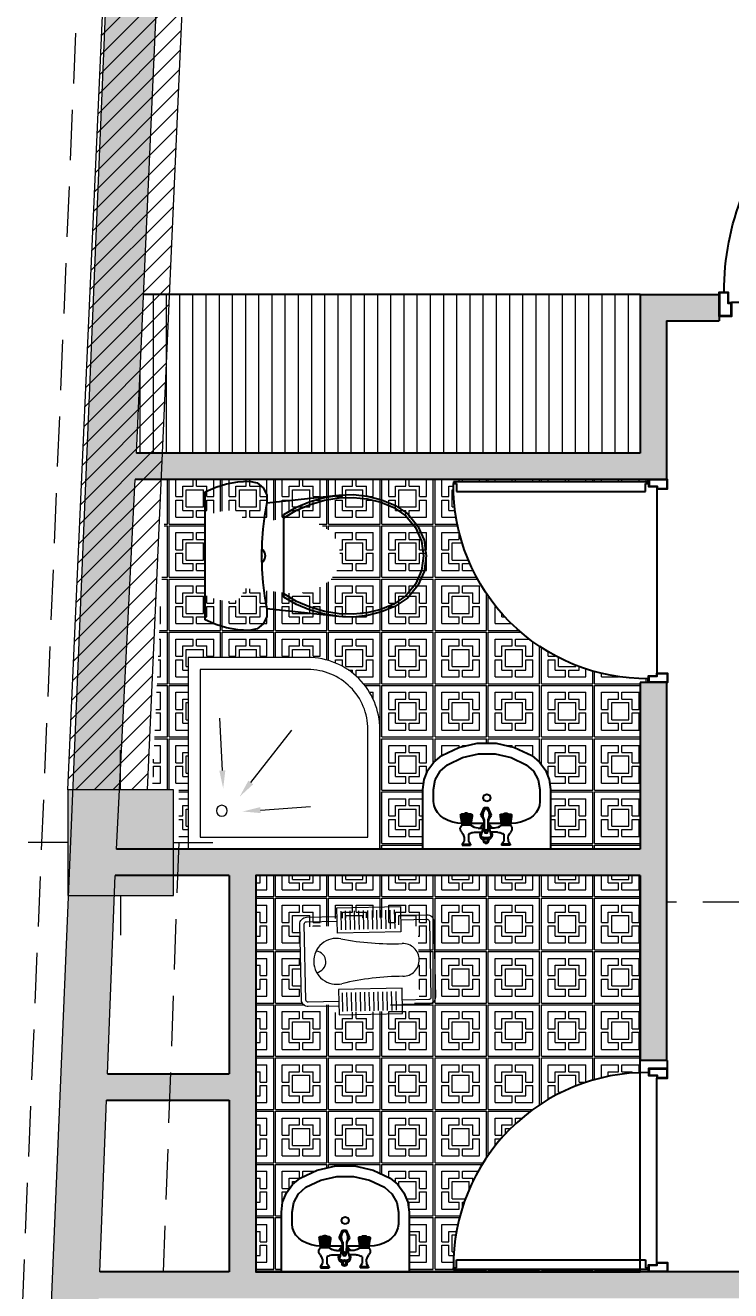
# Model space of a CAD drawing. Header units: inches. Extents: x 70 to 1974, y -315 to 363.
# Drawn here: x 1115.025 to 1117.698, y 239.477 to 244.268 of the extents above; entities that cross this region are included whole.
import ezdxf

# ---------------------------------------------------------------- set-up
doc = ezdxf.new("R2010")
doc.units = ezdxf.units.IN
doc.header["$MEASUREMENT"] = 0
doc.linetypes.add('DASHDOT', pattern=[1, 0.5, -0.25, 0, -0.25])
doc.linetypes.add('DASHED2', pattern=[9.525, 6.35, -3.175])
for name, color, linetype, lineweight in [('1', 19, 'Continuous', 5), ('Furniture Movable', 8, 'Continuous', 9), ('hidden line', 252, 'Continuous', 5), ('LAYER1', 8, 'Continuous', 9)]:
    doc.layers.add(name, color=color, linetype=linetype, lineweight=lineweight)
doc.layers.add('AX', color=7, linetype='Continuous', lineweight=18, true_color=0xb7ad8f)
doc.layers.add('elev', color=8, linetype='Continuous')
doc.layers.add('fer', color=8, linetype='Continuous')
doc.styles.add('STYLE3', font='italict.shx')
doc.dimstyles.new('mo', dxfattribs={"dimscale": 0.08, "dimtxt": 1.5, "dimasz": 0.6, "dimexe": 1, "dimexo": 1, "dimgap": 1, "dimtad": 0, "dimzin": 1, "dimdsep": 46, "dimtxsty": 'STYLE3', "dimcen": 2.5, "dimse1": 1, "dimse2": 1, "dimclrd": 1, "dimclre": 2, "dimclrt": 1, "dimadec": 0, "dimazin": 0, "dimtm": 1e-09, "dimtfac": 1, "dimtix": 1, "dimtmove": 0, "dimatfit": 1, "dimfxl": 0, "dimtolj": 1, "dimtzin": 0, "dimarcsym": 0})
pattern_1 = [(0, (818.35737, 174.6751), (2e-16, 0.2015), [0.195, -0.0065]), (90, (818.35737, 174.6751), (-0.2015, 2e-16), [0.195, -0.0065]), (0, (818.35737, 174.8701), (2e-16, 0.2015), [0.195, -0.0065]), (90, (818.55237, 174.6751), (-0.2015, 2e-16), [0.195, -0.0065]), (0, (818.38337, 174.7011), (2e-16, 0.2015), [0.065, -0.013, 0.065, -0.0585]), (90, (818.38337, 174.7011), (-0.2015, 2e-16), [0.065, -0.013, 0.065, -0.0585]), (0, (818.38337, 174.8441), (2e-16, 0.2015), [0.065, -0.013, 0.065, -0.0585]), (90, (818.52637, 174.7011), (-0.2015, 2e-16), [0.065, -0.013, 0.065, -0.0585]), (0, (818.42237, 174.7401), (2e-16, 0.2015), [0.065, -0.1365]), (90, (818.42237, 174.7401), (-0.2015, 2e-16), [0.065, -0.1365]), (0, (818.42237, 174.8051), (2e-16, 0.2015), [0.065, -0.1365]), (90, (818.48737, 174.7401), (-0.2015, 2e-16), [0.065, -0.1365]), (90, (818.44837, 174.7011), (-0.2015, 2e-16), [0.026, -0.091, 0.026, -0.0585]), (90, (818.46137, 174.7011), (-0.2015, 2e-16), [0.026, -0.091, 0.026, -0.0585]), (0, (818.38337, 174.7661), (2e-16, 0.2015), [0.026, -0.091, 0.026, -0.0585]), (0, (818.38337, 174.7791), (2e-16, 0.2015), [0.026, -0.091, 0.026, -0.0585]), (0, (818.40937, 174.7271), (2e-16, 0.2015), [0.039, -0.013, 0.039, -0.1105]), (0, (818.40937, 174.8181), (2e-16, 0.2015), [0.039, -0.013, 0.039, -0.1105]), (90, (818.40937, 174.7271), (-0.2015, 2e-16), [0.039, -0.013, 0.039, -0.1105]), (90, (818.50037, 174.7271), (-0.2015, 2e-16), [0.039, -0.013, 0.039, -0.1105])]

# ---------------------------------------------------------------- blocks, each defined once
blk = doc.blocks.new('k1')
at = {"true_color": 0x636466}
h = blk.add_hatch(color=251, dxfattribs=at)
h.dxf.hatch_style = 1
h.paths.add_polyline_path([(-454.8273, -165.5709), (-455.4496, -165.5709), (-455.4496, -165.7093), (-454.827, -165.7093)])
h.paths.add_polyline_path([(-454.6889, -165.5709), (-454.8273, -165.5709), (-454.827, -165.7093), (-454.6886, -165.7093)])
h.paths.add_polyline_path([(-454.066, -165.5709), (-454.6889, -165.5709), (-454.6886, -165.7093), (-454.2044, -165.7093), (-454.2044, -166.9545), (-454.827, -166.9545), (-454.827, -167.6464), (-454.6886, -167.6464), (-454.6886, -167.0929), (-454.066, -167.0929)])
h.paths.add_polyline_path([(-454.6886, -165.7093), (-454.827, -165.7093), (-454.827, -166.2627), (-455.4496, -166.2627), (-455.4496, -167.7847), (-454.2044, -167.7847), (-454.2044, -169.03), (-454.827, -169.03), (-454.827, -169.7218), (-454.6886, -169.7218), (-454.6886, -169.1683), (-454.066, -169.1683), (-454.066, -167.6464), (-455.3113, -167.6464), (-455.3113, -166.4011), (-454.6886, -166.4011)])
h.paths.add_polyline_path([(-454.6886, -167.7847), (-454.827, -167.7847), (-454.827, -168.3382), (-455.4496, -168.3382), (-455.4496, -169.7218), (-455.3113, -169.7218), (-455.3113, -168.4765), (-454.6886, -168.4765)], flags=17)
h.paths.add_polyline_path([(-454.066, -169.7218), (-455.4496, -169.7218), (-455.4496, -169.8602), (-454.2044, -169.8602), (-454.2044, -171.1054), (-454.827, -171.1054), (-454.827, -171.7972), (-454.6886, -171.7972), (-454.6886, -171.2438), (-454.066, -171.2438)])
h.paths.add_polyline_path([(-458.6892, -165.0145), (-454.9148, -165.0145), (-454.9148, -164.5635), (-458.6892, -164.5635)], flags=9)
h.paths.add_polyline_path([(-467.6094, -178.781), (-470.9072, -178.781), (-470.9072, -178.172), (-467.6094, -178.172)], flags=9)
h.paths.add_polyline_path([(-466.9314, -177.1188), (-469.4875, -177.1188), (-469.4875, -176.3458), (-466.9314, -176.3458)], flags=9)
h.paths.add_polyline_path([(-467.782, -172.2588), (-469.571, -172.2588), (-469.571, -171.5854), (-467.782, -171.5854)], flags=9)
h.paths.add_polyline_path([(-468.5506, -174.7927), (-470.3011, -174.7927), (-470.3011, -174.3652), (-468.5506, -174.3652)], flags=9)
h.paths.add_polyline_path([(-467.724, -173.4899), (-470.475, -173.4899), (-470.475, -173.0249), (-467.724, -173.0249)], flags=9)
h.paths.add_polyline_path([(-470.1495, -195.6182), (-469.6815, -195.6499), (-469.5863, -195.1099), (-470.0543, -195.0782)], flags=9)
h.paths.add_polyline_path([(-466.5696, -183.2086), (-469.999, -183.2375), (-470.0038, -182.6675), (-466.5744, -182.6386)], flags=9)
h.paths.add_polyline_path([(-470.4775, -170.5279), (-466.2838, -170.5279), (-466.2838, -170.0268), (-470.4775, -170.0268)], flags=9)
h.paths.add_polyline_path([(-470.5932, -194.8322), (-470.1252, -194.864), (-470.03, -194.324), (-470.498, -194.2922)], flags=9)
h.paths.add_polyline_path([(-468.4209, -194.8572), (-469.8633, -194.8693), (-469.8685, -194.2619), (-468.426, -194.2497)], flags=9)
h.paths.add_polyline_path([(-465.5931, -194.8452), (-466.798, -194.8554), (-466.8029, -194.2854), (-465.5979, -194.2752)], flags=9)
h.paths.add_polyline_path([(-467.9684, -194.8161), (-466.945, -194.8479), (-466.8497, -194.3079), (-467.8732, -194.2761)], flags=9)
h.paths.add_polyline_path([(-469.799, -184.4538), (-469.1236, -184.4761), (-469.0569, -184.093), (-469.7323, -184.0708)], flags=9)
h.paths.add_polyline_path([(-469.1453, -184.2226), (-469.0563, -184.2308), (-469.0318, -184.09), (-469.1208, -184.0818)], flags=9)
h.paths.add_polyline_path([(-470.5157, -184.1154), (-470.4516, -184.1217), (-470.4325, -184.0123), (-470.4966, -184.0059)], flags=9)
h.paths.add_polyline_path([(-470.6037, -184.4456), (-470.5006, -184.4539), (-470.4756, -184.3103), (-470.5787, -184.3019)], flags=9)
h.paths.add_polyline_path([(-470.709, -184.3939), (-469.7872, -184.4137), (-469.7278, -184.0728), (-470.6497, -184.053)], flags=9)
h.paths.add_polyline_path([(-469.7588, -183.8392), (-469.0834, -183.8615), (-469.0167, -183.4785), (-469.6921, -183.4562)], flags=9)
h.paths.add_polyline_path([(-469.105, -183.5893), (-469.016, -183.5975), (-468.9914, -183.4567), (-469.0805, -183.4486)], flags=9)
h.paths.add_polyline_path([(-470.5202, -183.5029), (-470.4561, -183.5093), (-470.437, -183.3999), (-470.5011, -183.3935)], flags=9)
h.paths.add_polyline_path([(-470.6082, -183.8331), (-470.5051, -183.8415), (-470.48, -183.6978), (-470.5831, -183.6895)], flags=9)
h.paths.add_polyline_path([(-470.7135, -183.7814), (-469.7916, -183.8012), (-469.7323, -183.4604), (-470.6541, -183.4406)], flags=9)
h.paths.add_polyline_path([(-465.6149, -193.0711), (-467.5548, -193.0875), (-467.5599, -192.4875), (-465.6199, -192.4711)], flags=9)
h.paths.add_polyline_path([(-465.5919, -179.8895), (-468.5893, -179.9148), (-468.5943, -179.3223), (-465.5969, -179.297)], flags=9)
h.paths.add_polyline_path([(-465.6018, -175.972), (-467.8293, -175.9908), (-467.8343, -175.3983), (-465.6068, -175.3795)], flags=9)
h.paths.add_polyline_path([(-465.6108, -178.7758), (-467.6932, -178.7933), (-467.6983, -178.1859), (-465.6159, -178.1683)], flags=9)
h.paths.add_polyline_path([(-465.6114, -174.8525), (-467.4339, -174.8679), (-467.4389, -174.2754), (-465.6164, -174.26)], flags=9)
h.paths.add_polyline_path([(-465.6135, -173.5351), (-467.6159, -173.552), (-467.6208, -172.9745), (-465.6184, -172.9576)], flags=9)
h.paths.add_polyline_path([(-465.6428, -172.0947), (-466.6803, -172.1034), (-466.6839, -171.6759), (-465.6464, -171.6672)], flags=9)
h.paths.add_polyline_path([(-465.6319, -190.9788), (-467.6657, -190.9788), (-467.6657, -190.4838), (-465.6319, -190.4838)], flags=9)
h.paths.add_polyline_path([(-465.5058, -186.5578), (-470.98, -186.604), (-470.9848, -186.0269), (-465.5107, -185.9807)], flags=9)
h.paths.add_polyline_path([(-465.6236, -192.0283), (-466.566, -192.0283), (-466.566, -191.4476), (-465.6236, -191.4476)], flags=9)
h.paths.add_polyline_path([(-465.6178, -195.6192), (-467.5577, -195.6356), (-467.5621, -195.1106), (-465.6222, -195.0942)], flags=9)
h.paths.add_polyline_path([(-468.9301, -195.7628), (-469.5151, -195.7628), (-469.5151, -194.9678), (-468.9301, -194.9678)], flags=9)
h.paths.add_polyline_path([(-467.7114, -185.6325), (-468.7261, -185.6325), (-468.7261, -185.1645), (-467.7114, -185.1645)], flags=9)
h.paths.add_polyline_path([(-465.5775, -185.5774), (-467.3556, -185.5924), (-467.3589, -185.194), (-465.5809, -185.179)], flags=9)
h.paths.add_polyline_path([(-466.7994, -185.0812), (-470.154, -185.0812), (-470.154, -184.6089), (-466.7994, -184.6089)], flags=9)
h.paths.add_polyline_path([(-467.3876, -184.4307), (-469.0551, -184.4448), (-469.0581, -184.0854), (-467.3907, -184.0713)], flags=9)
h.paths.add_polyline_path([(-467.4014, -183.7842), (-468.6794, -183.795), (-468.6828, -183.3956), (-467.4048, -183.3848)], flags=9)
h.paths.add_polyline_path([(-466.1721, -184.3294), (-466.5931, -184.3329), (-466.5961, -183.9785), (-466.1751, -183.9749)], flags=9)
h.paths.add_polyline_path([(-465.5422, -183.8968), (-467.1946, -183.9107), (-467.1976, -183.5562), (-465.5452, -183.5423)], flags=9)
h.paths.add_polyline_path([(-465.5998, -185.0631), (-466.7915, -185.0732), (-466.7948, -184.6851), (-465.603, -184.6751)], flags=9)
h.paths.add_polyline_path([(-470.8394, -185.0329), (-470.1704, -185.0536), (-470.1082, -184.7007), (-470.7771, -184.6799)], flags=9)
h.paths.add_polyline_path([(-455.7041, -188.4483), (-455.7534, -188.4483), (-455.7534, -188.3003), (-455.7041, -188.3003)], flags=9)
h.paths.add_polyline_path([(-454.6421, -188.5378), (-455.6951, -188.5378), (-455.6951, -188.1414), (-454.6421, -188.1414)], flags=9)
h.paths.add_polyline_path([(-455.2675, -187.4118), (-455.3168, -187.4118), (-455.3168, -187.2638), (-455.2675, -187.2638)], flags=9)
h.paths.add_polyline_path([(-454.6153, -187.5187), (-455.2501, -187.5187), (-455.2501, -187.0937), (-454.6153, -187.0937)], flags=9)
h.paths.add_polyline_path([(-455.1079, -180.2095), (-455.1572, -180.2095), (-455.1572, -180.0615), (-455.1079, -180.0615)], flags=9)
h.paths.add_polyline_path([(-454.8899, -181.0596), (-454.9392, -181.0596), (-454.9392, -180.9116), (-454.8899, -180.9116)], flags=9)
h.paths.add_polyline_path([(-454.9792, -182.0033), (-455.0285, -182.0033), (-455.0285, -181.8553), (-454.9792, -181.8553)], flags=9)
h.paths.add_polyline_path([(-455.364, -183.8516), (-455.4133, -183.8516), (-455.4133, -183.7036), (-455.364, -183.7036)], flags=9)
h.paths.add_polyline_path([(-455.4829, -184.7282), (-455.5322, -184.7282), (-455.5322, -184.5803), (-455.4829, -184.5803)], flags=9)
h.paths.add_polyline_path([(-454.6382, -186.5421), (-455.3193, -186.5421), (-455.3193, -186.1171), (-454.6382, -186.1171)], flags=9)
h.paths.add_polyline_path([(-454.1336, -187.4826), (-454.6903, -187.4826), (-454.6903, -187.1401), (-454.1336, -187.1401)], flags=9)
h.paths.add_polyline_path([(-454.1336, -186.4979), (-454.6903, -186.4979), (-454.6903, -186.1555), (-454.1336, -186.1555)], flags=9)
h.paths.add_polyline_path([(-454.1252, -184.8325), (-455.4929, -184.8325), (-455.4929, -184.3829), (-454.1252, -184.3829)], flags=9)
h.paths.add_polyline_path([(-454.0916, -184.0507), (-455.3708, -184.0507), (-455.3708, -183.5072), (-454.0916, -183.5072)], flags=9)
h.paths.add_polyline_path([(-454.2617, -182.1053), (-454.9537, -182.1053), (-454.9537, -181.6802), (-454.2617, -181.6802)], flags=9)
h.paths.add_polyline_path([(-454.2808, -181.1745), (-454.8871, -181.1745), (-454.8871, -180.729), (-454.2808, -180.729)], flags=9)
h.paths.add_polyline_path([(-454.1459, -180.3219), (-455.0831, -180.3219), (-455.0831, -179.8723), (-454.1459, -179.8723)], flags=9)
h.paths.add_polyline_path([(-454.0779, -173.2627), (-457.3478, -173.3197), (-457.3641, -172.3875), (-454.0942, -172.3304)], flags=9)
h.paths.add_polyline_path([(-454.1368, -185.4166), (-455.1911, -185.4166), (-455.1911, -185.1486), (-454.1368, -185.1486)], flags=9)
h.paths.add_polyline_path([(-454.116, -185.9599), (-455.045, -185.9599), (-455.045, -185.69), (-454.116, -185.69)], flags=9)
h.paths.add_polyline_path([(-454.0871, -190.734), (-454.8312, -190.734), (-454.8312, -190.4296), (-454.0871, -190.4296)], flags=9)
h.paths.add_polyline_path([(-454.1336, -188.5324), (-454.6903, -188.5324), (-454.6903, -188.1899), (-454.1336, -188.1899)], flags=9)
h.paths.add_polyline_path([(-455.303, -186.4325), (-455.3523, -186.4325), (-455.3523, -186.2845), (-455.303, -186.2845)], flags=9)
h.paths.add_polyline_path([(-455.5882, -190.8044), (-456.639, -190.8044), (-456.639, -190.3918), (-455.5882, -190.3918)], flags=9)
h.paths.add_polyline_path([(-454.0999, -190.1558), (-454.8496, -190.1558), (-454.8496, -189.8345), (-454.0999, -189.8345)], flags=9)
h.paths.add_polyline_path([(-456.5306, -190.1388), (-455.7239, -190.1388), (-455.7239, -189.8611), (-456.5306, -189.8611)], flags=9)
h.paths.add_polyline_path([(-454.2327, -175.6578), (-456.1559, -175.6578), (-456.1559, -175.326), (-454.2327, -175.326)], flags=9)
blk = doc.blocks.new('DR100K')
at = {"color": 0}
blk.add_line((-0.0463, -0.0524), (-0.9537, -0.0524), dxfattribs=at)
at = {"color": 0, "linetype": 'Continuous'}
for p, q in [((-0.0192, -0.1073), (-0.0192, -0.0923)), ((-0.0192, -0.0923), (-0.0115, -0.0923)), ((-0.0115, -0.0923), (-0.0115, -0.5731)), ((-0.0591, -0.5731), (-0.0591, -0.1073)), ((-0.0591, -0.1073), (-0.0197, -0.1073)), ((-0.0591, -1.0389), (-0.0591, -0.5731)), ((-0.0115, -0.5731), (-0.0115, -1.0539)), ((-0.0197, -1.0389), (-0.0591, -1.0389)), ((-0.0192, -1.0539), (-0.0192, -1.0389)), ((-0.0115, -1.0539), (-0.0192, -1.0539))]:
    blk.add_line(p, q, dxfattribs=at)
for points in [[(-0.9537, -0.0524), (-0.9537, 0), (-1, 0), (-1, -0.0923), (-0.9658, -0.0923), (-0.9658, -0.0524)], [(-0.0463, -0.0524), (-0.0463, 0), (0, 0), (0, -0.0923), (-0.0342, -0.0923), (-0.0342, -0.0524)], [(-0.9557, -0.0505), (-0.9557, -0.0019), (-0.9981, -0.0019), (-0.9981, -0.0904), (-0.9677, -0.0904), (-0.9677, -0.0505)], [(-0.0443, -0.0505), (-0.0443, -0.0019), (-0.0019, -0.0019), (-0.0019, -0.0904), (-0.0323, -0.0904), (-0.0323, -0.0505)]]:
    blk.add_lwpolyline(points, close=True, dxfattribs=at)
blk.add_arc((-0.0294, -0.1026), 0.9514, 179.3821, 270.6161, dxfattribs=at)
blk = doc.blocks.new('Bath4')
for p, q in [((-0.652, -0.5264), (-0.6377, -0.3365)), ((-0.5472, -0.5632), (-0.3492, -0.4082)), ((-0.5019, -0.6708), (-0.3044, -0.6801))]:
    blk.add_line(p, q)
for points in [[(-0.0742, -0.8), (-0.8, -0.8), (-0.8, -0.0742), (-0.3464, -0.0742, -0.414214), (-0.0742, -0.3464)], [(-0.1196, -0.7546), (-0.7546, -0.7546), (-0.7546, -0.1196), (-0.3464, -0.1196, -0.414214), (-0.1196, -0.3464)]]:
    blk.add_lwpolyline(points, format="xyb", close=True)
blk.add_circle((-0.6545, -0.6727), 0.0207)
for points in [[(-0.6633, -0.5255), (-0.6407, -0.5272), (-0.6571, -0.5942)], [(-0.5542, -0.5542), (-0.5402, -0.5721), (-0.6008, -0.6051)], [(-0.5014, -0.6595), (-0.5024, -0.6822), (-0.5699, -0.6677)]]:
    blk.add_solid(points)
blk = doc.blocks.new('PL_WC_1_UT')
at = {"layer": 'fer', "linetype": 'ByBlock'}
for p, q in [((-0.2284, 0.645), (-0.2446, 0.6076)), ((0.2284, 0.645), (-0.2284, 0.645)), ((0.2446, 0.6076), (0.2284, 0.645)), ((-0.2446, 0.6076), (-0.2564, 0.5687)), ((0.2564, 0.5687), (0.2446, 0.6076)), ((-0.2564, 0.5687), (-0.2635, 0.5285)), ((0.2635, 0.5285), (0.2564, 0.5687)), ((-0.2635, 0.5285), (-0.2659, 0.4879)), ((0.2659, 0.4879), (0.2635, 0.5285)), ((-0.2659, 0.4879), (-0.2597, 0.4603)), ((-0.2597, 0.4603), (-0.2423, 0.4381)), ((0.2423, 0.4381), (0.2597, 0.4603)), ((0.2597, 0.4603), (0.2659, 0.4879)), ((-0.2423, 0.4381), (-0.2171, 0.4255)), ((-0.2171, 0.4255), (-0.1889, 0.4249)), ((-0.1889, 0.4249), (-0.2164, 0.1682)), ((0.1889, 0.4249), (0.2171, 0.4255)), ((0.2164, 0.1682), (0.1889, 0.4249)), ((0.2171, 0.4255), (0.2423, 0.4381)), ((-0.2164, 0.1682), (-0.2183, 0.1168)), ((0.2183, 0.1168), (0.2164, 0.1682)), ((-0.2183, 0.1168), (-0.2128, 0.0658)), ((0.2128, 0.0658), (0.2183, 0.1168)), ((-0.2128, 0.0658), (-0.2002, 0.016)), ((0.2002, 0.016), (0.2128, 0.0658)), ((-0.2002, 0.016), (-0.1807, -0.0315)), ((0.1807, -0.0315), (0.2002, 0.016)), ((-0.1807, -0.0315), (-0.1493, -0.0776)), ((0.1493, -0.0776), (0.1807, -0.0315)), ((-0.1493, -0.0776), (-0.1063, -0.1133)), ((0.1063, -0.1133), (0.1493, -0.0776)), ((-0.1063, -0.1133), (-0.0553, -0.1359)), ((0.0553, -0.1359), (0.1063, -0.1133)), ((-0.0553, -0.1359), (0, -0.1436)), ((0, -0.1436), (0.0553, -0.1359))]:
    blk.add_line(p, q, dxfattribs=at)
at = {"layer": 'fer', "color": 0, "linetype": 'ByBlock'}
for p, q in [((-0.1889, 0.4249), (-0.1421, 0.4332)), ((-0.1421, 0.4332), (-0.0949, 0.4392)), ((-0.0949, 0.4392), (-0.0475, 0.4427)), ((-0.0475, 0.4427), (0, 0.4439)), ((-0.0238, 0.4433), (-0.0216, 0.44)), ((-0.0216, 0.44), (-0.0117, 0.4334)), ((-0.0117, 0.4334), (0, 0.431)), ((-0.0029, 0.4438), (0, 0.4433)), ((0, 0.4439), (0.0475, 0.4427)), ((0, 0.4433), (0.0029, 0.4438)), ((0, 0.431), (0.0117, 0.4334)), ((0.0117, 0.4334), (0.0216, 0.44)), ((0.0216, 0.44), (0.0238, 0.4433)), ((0.0475, 0.4427), (0.0949, 0.4392)), ((0.0949, 0.4392), (0.1421, 0.4332)), ((0.1421, 0.4332), (0.1889, 0.4249)), ((-0.1476, 0.365), (-0.1732, 0.3191)), ((-0.136, 0.365), (-0.1624, 0.3191)), ((0.1476, 0.365), (-0.1476, 0.365)), ((0.1624, 0.3191), (0.136, 0.365)), ((0.1732, 0.3191), (0.1476, 0.365)), ((-0.1732, 0.3191), (-0.1933, 0.2706)), ((-0.1624, 0.3191), (-0.1831, 0.2703)), ((0.1831, 0.2703), (0.1624, 0.3191)), ((0.1933, 0.2706), (0.1732, 0.3191)), ((-0.1933, 0.2706), (-0.2078, 0.22)), ((-0.1831, 0.2703), (-0.198, 0.2194)), ((0.198, 0.2194), (0.1831, 0.2703)), ((0.2078, 0.22), (0.1933, 0.2706)), ((-0.2078, 0.22), (-0.2164, 0.1682)), ((-0.198, 0.2194), (-0.2067, 0.1671)), ((0.2067, 0.1671), (0.198, 0.2194)), ((0.2164, 0.1682), (0.2078, 0.22)), ((-0.2067, 0.1671), (-0.2085, 0.1172)), ((0.2085, 0.1172), (0.2067, 0.1671)), ((-0.2085, 0.1172), (-0.2033, 0.0675)), ((0.2033, 0.0675), (0.2085, 0.1172)), ((-0.2033, 0.0675), (-0.191, 0.019)), ((0.191, 0.019), (0.2033, 0.0675)), ((-0.191, 0.019), (-0.172, -0.0272)), ((0.172, -0.0272), (0.191, 0.019)), ((-0.172, -0.0272), (-0.1421, -0.0711)), ((0.1421, -0.0711), (0.172, -0.0272)), ((-0.1421, -0.0711), (-0.1012, -0.1051)), ((0.1012, -0.1051), (0.1421, -0.0711)), ((-0.1012, -0.1051), (-0.0526, -0.1266)), ((-0.0526, -0.1266), (0, -0.1339)), ((0, -0.1339), (0.0526, -0.1266)), ((0.0526, -0.1266), (0.1012, -0.1051))]:
    blk.add_line(p, q, dxfattribs=at)
blk = doc.blocks.new('DASTSHO')
at = {"layer": 'fer', "linetype": 'Continuous'}
h = blk.add_hatch(dxfattribs=at)
h.set_pattern_fill('EMPTY_FILL', color=256, scale=1000000.0, style=0)
h.set_pattern_definition([(0, (1000000, 1000000), (0, 1000000), [1e-05, -1000000])])
h.paths.add_polyline_path([(-0.3, 0), (-0.3, -0.28), (-0.2973, -0.3116), (-0.2894, -0.3424), (-0.2764, -0.3713), (-0.2586, -0.3976), (-0.2368, -0.4206), (-0.2113, -0.4396), (-0.145, -0.4727), (-0.0738, -0.4931), (0, -0.4999), (0.0738, -0.4931), (0.145, -0.4727), (0.2113, -0.4396), (0.2368, -0.4206), (0.2586, -0.3976), (0.2764, -0.3713), (0.2894, -0.3424), (0.2973, -0.3116), (0.3, -0.28), (0.3, 0)], flags=0)
at = {"layer": 'fer', "linetype": 'ByBlock'}
for p, q in [((-0.3, 0), (-0.3, -0.28)), ((-0.27, 0), (-0.3, 0)), ((0.27, 0), (-0.27, 0)), ((0.3, 0), (0.27, 0)), ((0.3, -0.28), (0.3, 0)), ((-0.2315, -0.1722), (-0.2417, -0.1886)), ((-0.2177, -0.1575), (-0.2315, -0.1722)), ((-0.2007, -0.1447), (-0.2177, -0.1575)), ((-0.181, -0.1344), (-0.2007, -0.1447)), ((-0.1592, -0.1267), (-0.181, -0.1344)), ((-0.136, -0.1221), (-0.1592, -0.1267)), ((-0.112, -0.1205), (-0.136, -0.1221)), ((-0.0138, -0.1205), (-0.112, -0.1205)), ((0.112, -0.1205), (0.0075, -0.1205)), ((0.136, -0.1221), (0.112, -0.1205)), ((0.1592, -0.1267), (0.136, -0.1221)), ((0.181, -0.1344), (0.1592, -0.1267)), ((0.2007, -0.1447), (0.181, -0.1344)), ((0.2177, -0.1575), (0.2007, -0.1447)), ((0.2315, -0.1722), (0.2177, -0.1575)), ((0.2417, -0.1886), (0.2315, -0.1722)), ((-0.2479, -0.206), (-0.25, -0.224)), ((-0.25, -0.224), (-0.25, -0.28)), ((-0.2417, -0.1886), (-0.2479, -0.206)), ((0.2479, -0.206), (0.2417, -0.1886)), ((0.25, -0.224), (0.2479, -0.206)), ((0.25, -0.28), (0.25, -0.224))]:
    blk.add_line(p, q, dxfattribs=at)
at = {"layer": 'fer'}
for p, q in [((-0.1161, -0.0184), (-0.0761, -0.0184)), ((-0.1161, -0.0234), (-0.1161, -0.0184)), ((-0.1161, -0.0234), (-0.0761, -0.0234)), ((-0.1161, -0.0234), (-0.1061, -0.0384)), ((-0.1061, -0.0471), (-0.1061, -0.0384)), ((-0.0761, -0.0234), (-0.0861, -0.0384)), ((-0.0861, -0.0709), (-0.0861, -0.0384)), ((-0.0761, -0.0234), (-0.0761, -0.0184)), ((-0.0161, -0.0545), (0.0098, -0.0545)), ((0.0698, -0.0234), (0.0698, -0.0184)), ((0.1098, -0.0184), (0.0698, -0.0184)), ((0.0698, -0.0234), (0.0798, -0.0384)), ((0.1098, -0.0234), (0.0698, -0.0234)), ((0.0798, -0.0709), (0.0798, -0.0384)), ((0.1098, -0.0234), (0.0998, -0.0384)), ((0.0998, -0.0471), (0.0998, -0.0384)), ((0.1098, -0.0234), (0.1098, -0.0184)), ((-0.1236, -0.1037), (-0.1179, -0.1127)), ((-0.1179, -0.1214), (-0.1179, -0.1127)), ((-0.0743, -0.1127), (-0.1179, -0.1127)), ((-0.0729, -0.1114), (-0.0743, -0.1127)), ((-0.0743, -0.1214), (-0.0743, -0.1127)), ((-0.0611, -0.1037), (-0.0661, -0.1057)), ((-0.0571, -0.0795), (-0.0229, -0.0795)), ((-0.0404, -0.0995), (-0.0184, -0.0995)), ((-0.0142, -0.1177), (-0.026, -0.0656)), ((-0.0117, -0.1399), (-0.0115, -0.0831)), ((0.0054, -0.1399), (0.0052, -0.0831)), ((0.0079, -0.1177), (0.0197, -0.0656)), ((0.0341, -0.0995), (0.012, -0.0995)), ((0.0508, -0.0795), (0.0166, -0.0795)), ((0.0548, -0.1037), (0.0598, -0.1057)), ((0.0665, -0.1114), (0.068, -0.1127)), ((0.068, -0.1127), (0.1115, -0.1127)), ((0.068, -0.1214), (0.068, -0.1127)), ((0.1173, -0.1037), (0.1115, -0.1127)), ((0.1115, -0.1214), (0.1115, -0.1127)), ((-0.1231, -0.1604), (-0.1231, -0.153)), ((-0.1228, -0.153), (-0.1179, -0.1214)), ((-0.1228, -0.1604), (-0.1228, -0.153)), ((-0.1202, -0.153), (-0.1158, -0.1214)), ((-0.1202, -0.1604), (-0.1202, -0.153)), ((-0.0731, -0.1644), (-0.1191, -0.1644)), ((-0.1148, -0.1214), (-0.1189, -0.153)), ((-0.1189, -0.1604), (-0.1189, -0.153)), ((-0.1179, -0.153), (-0.1139, -0.1214)), ((-0.0743, -0.1214), (-0.1179, -0.1214)), ((-0.1179, -0.1604), (-0.1179, -0.153)), ((-0.1128, -0.1214), (-0.1164, -0.153)), ((-0.1164, -0.1604), (-0.1164, -0.153)), ((-0.1152, -0.153), (-0.1118, -0.1214)), ((-0.1152, -0.1604), (-0.1152, -0.153)), ((-0.1135, -0.153), (-0.1104, -0.1214)), ((-0.1135, -0.1604), (-0.1135, -0.153)), ((-0.1085, -0.153), (-0.1064, -0.1214)), ((-0.1085, -0.1644), (-0.1085, -0.153)), ((-0.1055, -0.153), (-0.1041, -0.1214)), ((-0.1055, -0.1644), (-0.1055, -0.153)), ((-0.1051, -0.1654), (-0.1051, -0.1644)), ((-0.1018, -0.1214), (-0.1027, -0.153)), ((-0.1027, -0.1644), (-0.1027, -0.153)), ((-0.0911, -0.1694), (-0.1011, -0.1694)), ((-0.0982, -0.153), (-0.0982, -0.1214)), ((-0.0982, -0.1644), (-0.0982, -0.153)), ((-0.0982, -0.1644), (-0.0982, -0.153)), ((-0.0961, -0.1644), (-0.0961, -0.1214)), ((-0.094, -0.153), (-0.094, -0.1214)), ((-0.094, -0.1644), (-0.094, -0.153)), ((-0.0904, -0.1214), (-0.0895, -0.153)), ((-0.0895, -0.1644), (-0.0895, -0.153)), ((-0.0867, -0.153), (-0.0881, -0.1214)), ((-0.0871, -0.1654), (-0.0871, -0.1644)), ((-0.0867, -0.1644), (-0.0867, -0.153)), ((-0.0837, -0.153), (-0.0858, -0.1214)), ((-0.0837, -0.1644), (-0.0837, -0.153)), ((-0.0787, -0.153), (-0.0817, -0.1214)), ((-0.077, -0.153), (-0.0804, -0.1214)), ((-0.0794, -0.1214), (-0.0758, -0.153)), ((-0.0787, -0.1604), (-0.0787, -0.153)), ((-0.0743, -0.153), (-0.0783, -0.1214)), ((-0.0774, -0.1214), (-0.0733, -0.153)), ((-0.077, -0.1604), (-0.077, -0.153)), ((-0.072, -0.153), (-0.0764, -0.1214)), ((-0.0758, -0.1604), (-0.0758, -0.153)), ((-0.0694, -0.153), (-0.0743, -0.1214)), ((-0.0743, -0.1604), (-0.0743, -0.153)), ((-0.0733, -0.1604), (-0.0733, -0.153)), ((-0.072, -0.1604), (-0.072, -0.153)), ((-0.0694, -0.1604), (-0.0694, -0.153)), ((-0.0691, -0.1604), (-0.0691, -0.153)), ((-0.0279, -0.1595), (-0.0128, -0.1962)), ((0.0216, -0.1595), (0.0065, -0.1962)), ((0.0628, -0.1604), (0.0628, -0.153)), ((0.0631, -0.153), (0.068, -0.1214)), ((0.0631, -0.1604), (0.0631, -0.153)), ((0.0656, -0.153), (0.07, -0.1214)), ((0.0656, -0.1604), (0.0656, -0.153)), ((0.0668, -0.1644), (0.1128, -0.1644)), ((0.0711, -0.1214), (0.067, -0.153)), ((0.067, -0.1604), (0.067, -0.153)), ((0.068, -0.1214), (0.1115, -0.1214)), ((0.068, -0.153), (0.0719, -0.1214)), ((0.068, -0.1604), (0.068, -0.153)), ((0.0731, -0.1214), (0.0694, -0.153)), ((0.0694, -0.1604), (0.0694, -0.153)), ((0.0707, -0.153), (0.0741, -0.1214)), ((0.0707, -0.1604), (0.0707, -0.153)), ((0.0724, -0.153), (0.0754, -0.1214)), ((0.0724, -0.1604), (0.0724, -0.153)), ((0.0774, -0.153), (0.0794, -0.1214)), ((0.0774, -0.1644), (0.0774, -0.153)), ((0.0803, -0.153), (0.0818, -0.1214)), ((0.0803, -0.1644), (0.0803, -0.153)), ((0.0808, -0.1654), (0.0808, -0.1644)), ((0.084, -0.1214), (0.0831, -0.153)), ((0.0831, -0.1644), (0.0831, -0.153)), ((0.0848, -0.1694), (0.0948, -0.1694)), ((0.0877, -0.153), (0.0877, -0.1214)), ((0.0877, -0.1644), (0.0877, -0.153)), ((0.0898, -0.1644), (0.0898, -0.1214)), ((0.0918, -0.153), (0.0919, -0.1214)), ((0.0918, -0.1644), (0.0918, -0.153)), ((0.0918, -0.1644), (0.0918, -0.153)), ((0.0955, -0.1214), (0.0964, -0.153)), ((0.0964, -0.1644), (0.0964, -0.153)), ((0.0992, -0.153), (0.0978, -0.1214)), ((0.0988, -0.1654), (0.0988, -0.1644)), ((0.0992, -0.1644), (0.0992, -0.153)), ((0.1022, -0.153), (0.1001, -0.1214)), ((0.1022, -0.1644), (0.1022, -0.153)), ((0.1072, -0.153), (0.1041, -0.1214)), ((0.1089, -0.153), (0.1055, -0.1214)), ((0.1065, -0.1214), (0.1101, -0.153)), ((0.1072, -0.1604), (0.1072, -0.153)), ((0.1115, -0.153), (0.1076, -0.1214)), ((0.1084, -0.1214), (0.1126, -0.153)), ((0.1089, -0.1604), (0.1089, -0.153)), ((0.1139, -0.153), (0.1095, -0.1214)), ((0.1101, -0.1604), (0.1101, -0.153)), ((0.1165, -0.153), (0.1115, -0.1214)), ((0.1115, -0.1604), (0.1115, -0.153)), ((0.1126, -0.1604), (0.1126, -0.153)), ((0.1139, -0.1604), (0.1139, -0.153)), ((0.1165, -0.1604), (0.1165, -0.153)), ((0.1168, -0.1604), (0.1168, -0.153)), ((-0.0128, -0.1962), (0.0065, -0.1962))]:
    blk.add_line(p, q, dxfattribs=at)
at = {"layer": 'fer', "linetype": 'ByBlock'}
blk.add_lwpolyline([(0, -0.224), (-0.0124, -0.2291), (-0.0175, -0.2415), (-0.0124, -0.2539), (0, -0.259), (0.0124, -0.2539), (0.0175, -0.2415), (0.0124, -0.2291)], close=True, dxfattribs=at)
blk.add_lwpolyline([(0, -0.224), (-0.0124, -0.2291), (-0.0175, -0.2415), (-0.0124, -0.2539), (0, -0.259), (0.0124, -0.2539), (0.0175, -0.2415), (0.0124, -0.2291)], close=True, dxfattribs=at)
for points in [[(-0.3, -0.28), (-0.294, -0.3272), (-0.2764, -0.3713), (-0.2482, -0.4096), (-0.2113, -0.4396)], [(-0.25, -0.28), (-0.2422, -0.3258), (-0.2197, -0.3664), (-0.1849, -0.3972)], [(0.1849, -0.3972), (0.2197, -0.3664), (0.2422, -0.3258), (0.25, -0.28)], [(0.2113, -0.4396), (0.2482, -0.4096), (0.2764, -0.3713), (0.294, -0.3272), (0.3, -0.28)], [(-0.1849, -0.3972), (-0.1147, -0.4307), (-0.0389, -0.4478), (0.0389, -0.4478), (0.1147, -0.4307), (0.1849, -0.3972)], [(-0.2113, -0.4396), (-0.1311, -0.4779), (-0.0444, -0.4975), (0.0444, -0.4975), (0.1311, -0.4779), (0.2113, -0.4396)]]:
    blk.add_lwpolyline(points, dxfattribs=at)
at = {"layer": 'fer'}
for centre, radius in [((-0.0032, -0.0409), 0.0131), ((-0.0032, -0.0409), 0.00814), ((-0.0032, -0.0831), 0.00838), ((-0.0032, -0.0831), 0.00638)]:
    blk.add_circle(centre, radius, dxfattribs=at)
for centre, radius, start, end in [((-0.1561, -0.0471), 0.05, 320.08757, 0), ((-0.0032, -0.068), 0.0279, 117.5903, 204.3145), ((-0.0161, -0.0645), 0.01, 90, 186.46452), ((-0.0032, -0.068), 0.0279, 335.6855, 62.4097), ((0.0098, -0.0645), 0.01, 353.53548, 90), ((0.1498, -0.0471), 0.05, 180, 219.91243), ((-0.0961, -0.0973), 0.0282, 140.08757, 192.9962), ((-0.0961, -0.0973), 0.0282, 60.12195, 69.2491), ((-0.0571, -0.0295), 0.05, 240.12195, 270), ((-0.0404, -0.1495), 0.05, 90, 130.39833), ((-0.0032, -0.0914), 0.0279, 196.94333, 246.18728), ((-0.0679, -0.1231), 0.0542, 317.6979, 11.29112), ((0.0616, -0.1231), 0.0542, 168.70888, 222.3021), ((-0.0032, -0.0914), 0.0279, 293.81272, 343.05667), ((0.0341, -0.1495), 0.05, 49.60167, 90), ((0.0508, -0.0295), 0.05, 270, 299.87805), ((0.0898, -0.0973), 0.0282, 110.7509, 119.87805), ((0.0898, -0.0973), 0.0282, 347.0038, 39.91243), ((-0.1191, -0.1604), 0.004, 180, 270), ((-0.1188, -0.1604), 0.004, 180, 270), ((-0.1162, -0.1604), 0.004, 180, 270), ((-0.1149, -0.1604), 0.004, 180, 270), ((-0.1139, -0.1604), 0.004, 180, 270), ((-0.1124, -0.1604), 0.004, 180, 270), ((-0.1112, -0.1604), 0.004, 180, 270), ((-0.1095, -0.1604), 0.004, 180, 270), ((-0.1011, -0.1654), 0.004, 180, 270), ((-0.0911, -0.1654), 0.004, 270, 0), ((-0.0827, -0.1604), 0.004, 270, 0), ((-0.081, -0.1604), 0.004, 270, 0), ((-0.0798, -0.1604), 0.004, 270, 0), ((-0.0783, -0.1604), 0.004, 270, 0), ((-0.0773, -0.1604), 0.004, 270, 0), ((-0.076, -0.1604), 0.004, 270, 0), ((-0.0734, -0.1604), 0.004, 270, 0), ((-0.0731, -0.1604), 0.004, 270, 0), ((0.0251, -0.1613), 0.0425, 149.79225, 221.21885), ((-0.0314, -0.1613), 0.0425, 318.78115, 30.20775), ((0.0668, -0.1604), 0.004, 180, 270), ((0.0671, -0.1604), 0.004, 180, 270), ((0.0696, -0.1604), 0.004, 180, 270), ((0.071, -0.1604), 0.004, 180, 270), ((0.072, -0.1604), 0.004, 180, 270), ((0.0734, -0.1604), 0.004, 180, 270), ((0.0747, -0.1604), 0.004, 180, 270), ((0.0764, -0.1604), 0.004, 180, 270), ((0.0848, -0.1654), 0.004, 180, 270), ((0.0948, -0.1654), 0.004, 270, 0), ((0.1032, -0.1604), 0.004, 270, 0), ((0.1049, -0.1604), 0.004, 270, 0), ((0.1061, -0.1604), 0.004, 270, 0), ((0.1075, -0.1604), 0.004, 270, 0), ((0.1086, -0.1604), 0.004, 270, 0), ((0.1099, -0.1604), 0.004, 270, 0), ((0.1125, -0.1604), 0.004, 270, 0), ((0.1128, -0.1604), 0.004, 270, 0), ((-0.0032, -0.186), 0.005, 221.21885, 318.78115)]:
    blk.add_arc(centre, radius, start, end, dxfattribs=at)
blk = doc.blocks.new('KHALAF')
at = {"layer": 'LAYER1', "linetype": 'Continuous'}
for p, q in [((-0.4621, -0.1855), (-0.3784, -0.1855)), ((-0.4621, -0.2055), (-0.3784, -0.2055)), ((-0.4621, -0.2255), (-0.3784, -0.2255)), ((-0.0131, -0.1855), (-0.0968, -0.1855)), ((-0.0131, -0.2055), (-0.0968, -0.2055)), ((-0.0131, -0.2255), (-0.0968, -0.2255)), ((-0.4621, -0.2455), (-0.3784, -0.2455)), ((-0.4621, -0.2655), (-0.3784, -0.2655)), ((-0.0131, -0.2455), (-0.0968, -0.2455)), ((-0.0131, -0.2655), (-0.0968, -0.2655)), ((-0.4621, -0.2855), (-0.3784, -0.2855)), ((-0.4621, -0.3055), (-0.3784, -0.3055)), ((-0.4621, -0.3255), (-0.3784, -0.3255)), ((-0.0131, -0.2855), (-0.0968, -0.2855)), ((-0.0131, -0.3055), (-0.0968, -0.3055)), ((-0.0131, -0.3255), (-0.0968, -0.3255)), ((-0.4621, -0.3455), (-0.3784, -0.3455)), ((-0.4621, -0.3655), (-0.3784, -0.3655)), ((-0.4621, -0.3855), (-0.3784, -0.3855)), ((-0.0131, -0.3455), (-0.0968, -0.3455)), ((-0.0131, -0.3655), (-0.0968, -0.3655)), ((-0.0131, -0.3855), (-0.0968, -0.3855)), ((-0.4621, -0.4055), (-0.3784, -0.4055)), ((-0.4621, -0.4255), (-0.3784, -0.4255)), ((-0.0131, -0.4055), (-0.0968, -0.4055)), ((-0.0131, -0.4255), (-0.0968, -0.4255))]:
    blk.add_line(p, q, dxfattribs=at)
for points in [[(-0.4376, -0.1681), (-0.4376, -0.0312, -0.414214), (-0.4076, -0.0012), (-0.0676, -0.0012, -0.414214), (-0.0376, -0.0312), (-0.0376, -0.1681, -0.414214)], [(-0.4176, -0.1681), (-0.4176, -0.0312, -0.414214), (-0.4076, -0.0212), (-0.0676, -0.0212, -0.414214), (-0.0576, -0.0312), (-0.0576, -0.1681, -0.414214)], [(-0.0376, -0.4529), (-0.0376, -0.5712, -0.414214), (-0.0676, -0.6012), (-0.4076, -0.6012, -0.414214), (-0.4376, -0.5712), (-0.4376, -0.4529)], [(-0.0576, -0.4529), (-0.0576, -0.5712, -0.414214), (-0.0676, -0.5812), (-0.4076, -0.5812, -0.414214), (-0.4176, -0.5712)], [(-0.4176, -0.5712), (-0.4176, -0.4529, -0.414214)]]:
    blk.add_lwpolyline(points, format="xyb", dxfattribs=at)
for points in [[(-0.4768, -0.1681), (-0.4768, -0.4529), (-0.3637, -0.4529), (-0.3637, -0.1681)], [(0.0017, -0.1681), (0.0017, -0.4529), (-0.1114, -0.4529), (-0.1114, -0.1681)]]:
    blk.add_lwpolyline(points, close=True, dxfattribs=at)
for centre, radius, start, end in [((-0.2376, -0.1621), 0.1027, 90, 192.2454), ((-0.2376, -0.0655), 0.0484, 186.9447, 353.0553), ((-0.2376, -0.1621), 0.1027, 347.7546, 90), ((-1.5093, -0.4381), 1.1986, 359.0688, 12.2454), ((1.0341, -0.4381), 1.1986, 167.7546, 180.9312), ((-0.2376, -0.4588), 0.0733, 179.0688, 270), ((-0.2376, -0.4588), 0.0733, 270, 0.9312)]:
    blk.add_arc(centre, radius, start, end, dxfattribs=at)
blk = doc.blocks.new('*D278')
at = {"color": 1, "lineweight": -2, "transparency": 16777216}
for p, q in [((1114.6932, 249.4456), (1114.0809, 234.8297)), ((1113.441, 219.5572), (1114.0533, 234.1731))]:
    blk.add_line(p, q, dxfattribs=at)
at = {"color": 1, "transparency": 16777216}
for points in [[(1114.6852, 249.446), (1114.7012, 249.4453), (1114.6952, 249.4936)], [(1113.433, 219.5575), (1113.449, 219.5568), (1113.439, 219.5092)]]:
    blk.add_solid(points, dxfattribs=at)
at = {"layer": 'Defpoints', "color": 0, "transparency": 16777216}
for p in [(1115.4342, 249.4626), (1113.439, 219.5092), (1114.1779, 219.4782)]:
    blk.add_point(p, dxfattribs=at)
at = {"color": 1, "transparency": 16777216, "insert": (1114.0671, 234.5014), "char_height": 0.12, "attachment_point": 5, "rotation": 87.6009, "style": 'STYLE3'}
blk.add_mtext('\\A1;30.01', dxfattribs=at)
blk = doc.blocks.new('AAAA')
at = {"layer": 'AX'}
h = blk.add_hatch(color=256, dxfattribs=at)
h.dxf.hatch_style = 1
h.paths.add_polyline_path([(0.7004, 0.6232), (0.3004, 0.6232), (0.3004, 0.2232), (0.7004, 0.2232)])
at = {"layer": 'AX', "linetype": 'DASHDOT'}
for p, q in [((0.5004, 0.6232), (0.5004, 0.7732)), ((0.3004, 0.4232), (0.1504, 0.4232)), ((0.7004, 0.4232), (0.8504, 0.4232)), ((0.5004, 0.2232), (0.5004, 0.0732))]:
    blk.add_line(p, q, dxfattribs=at)
at = {"layer": 'AX'}
blk.add_lwpolyline([(0.3004, 0.2232), (0.7004, 0.2232), (0.7004, 0.6232), (0.3004, 0.6232)], close=True, dxfattribs=at)
blk = doc.blocks.new('st2')
at = {"layer": 'AX', "linetype": 'Continuous'}
h = blk.add_hatch(dxfattribs=at)
h.set_pattern_fill('ANSI31', color=256, scale=0.4)
h.paths.add_polyline_path([(364.9497, 72.394), (364.6497, 72.394), (364.3951, 66.6983), (364.6951, 66.6983)])
blk.add_lwpolyline([(364.6497, 72.394), (364.9497, 72.394), (364.6951, 66.6983), (364.3951, 66.6983)], close=True, dxfattribs=at)
blk.add_blockref('AAAA', (364.0947, 66.075), dxfattribs=at)

msp = doc.modelspace()

# ---------------------------------------------------------------- hatches: boundary and pattern name
h = msp.add_hatch(color=156)
h.dxf.hatch_style = 1
h.paths.add_polyline_path([(1122.55575, 232.4061), (1122.45575, 232.4061), (1122.45575, 232.0061), (1122.26284, 232.0061), (1122.26284, 231.9061), (1122.55575, 231.9061)], flags=17)
h.paths.add_polyline_path([(1123.81815, 226.60648), (1121.84035, 226.60648), (1121.84035, 226.60599), (1121.76934, 226.60599), (1121.76934, 226.50648), (1121.78325, 226.50648), (1121.78325, 226.50697), (1121.85426, 226.50697), (1123.82076, 226.50649)], flags=17)
h.paths.add_polyline_path([(1125.52774, 248.04398), (1125.32796, 248.03258), (1125.38889, 245.56961), (1124.77164, 245.56961), (1124.77164, 245.36961), (1125.39384, 245.36961), (1125.55269, 238.94817), (1121.64312, 238.94817), (1121.64599, 238.54931), (1121.84599, 238.54931), (1121.84934, 238.7704), (1123.61235, 238.78473), (1123.64093, 237.31081), (1121.84994, 237.31081), (1121.84994, 237.44931), (1121.65488, 237.44931), (1121.65488, 237.11081), (1123.64481, 237.11081), (1123.73022, 232.70687), (1122.16284, 232.70587), (1122.16285, 229.5962), (1122.26285, 229.59624), (1122.26284, 232.50592), (1123.7341, 232.50687), (1123.80545, 228.82776), (1121.75394, 228.82674), (1121.75394, 227.37525), (1121.85394, 227.37525), (1121.85394, 228.72678), (1123.80739, 228.72777), (1123.81701, 228.23199), (1123.81998, 228.24163), (1123.82335, 227.74163), (1123.8267, 227.73199), (1123.82476, 227.83199), (1123.82272, 227.8397), (1123.82069, 228.1397), (1123.81895, 228.13199), (1123.87649, 225.16506), (1121.86934, 225.16506), (1121.86934, 225.70648), (1121.76934, 225.70648), (1121.76934, 224.96506), (1124.0804, 224.96506), (1123.81235, 238.78655), (1125.71166, 238.79854)])
h.paths.add_polyline_path([(1121.7544, 247.82876), (1121.5544, 247.81735), (1121.5544, 246.47675), (1120.52997, 246.47675), (1120.52997, 246.27675), (1121.6544, 246.27675), (1121.6544, 241.14817), (1120.16934, 241.14817), (1120.16934, 241.04817), (1118.7544, 241.04817), (1118.7544, 241.74817), (1118.6544, 241.74817), (1118.6544, 240.94817), (1121.8544, 240.94817), (1121.8544, 245.36961), (1122.37164, 245.36961), (1122.37164, 245.56961), (1121.7544, 245.56961)])
h.paths.add_polyline_path([(1118.7544, 247.65764), (1117.75352, 247.60056), (1117.75352, 247.40023), (1118.6544, 247.45162), (1118.6544, 242.78813), (1118.7544, 242.78813)])
h.paths.add_polyline_path([(1116.55352, 247.53211), (1115.46089, 247.46979), (1114.68189, 228.87674), (1115.35834, 228.87739), (1115.36351, 229.07739), (1114.84052, 229.07232), (1115.3036, 239.44817), (1118.76633, 239.44817), (1118.76633, 239.54817), (1115.89829, 239.54817), (1115.89829, 241.04817), (1117.3544, 241.04817), (1117.3544, 240.34817), (1117.4544, 240.34817), (1117.4544, 241.77891), (1117.3544, 241.77891), (1117.3544, 241.14817), (1115.37045, 241.14817), (1115.44175, 242.54817), (1117.4544, 242.54817), (1117.4544, 243.14817), (1117.6544, 243.14817), (1117.6544, 243.24817), (1117.3544, 243.24817), (1117.3544, 242.64817), (1115.44621, 242.64817), (1115.65265, 247.2804), (1116.55352, 247.33179)])
h.paths.add_polyline_path([(1115.79823, 241.04817), (1115.79823, 240.29817), (1115.33702, 240.29817), (1115.36599, 241.04817)], flags=16)
h.paths.add_polyline_path([(1115.79823, 240.19817), (1115.79823, 239.54817), (1115.30806, 239.54817), (1115.33316, 240.19817)], flags=16)
h.paths.add_polyline_path([(1120.16934, 239.74817), (1119.96934, 239.74817), (1119.97984, 229.07728), (1119.08603, 229.07682), (1119.08034, 228.87739), (1120.17984, 228.87739), (1120.16934, 232.30675), (1120.97574, 232.30675), (1120.97574, 232.70675), (1120.16934, 232.70675)])
at = {"layer": 'AX', "true_color": 0x7aafdf}
h = msp.add_hatch(dxfattribs=at)
h.set_pattern_fill('AR-TILE03', color=143, scale=0.013, angle=1440, pattern_type=2)
h.set_pattern_definition(pattern_1)
h.paths.add_polyline_path([(1117.3544, 241.77891), (1117.38697, 241.77891), (1117.38697, 241.79371, -0.420536), (1116.64726, 242.5334), (1116.64726, 242.53935), (1117.01711, 242.53935), (1117.38697, 242.53935), (1117.38697, 242.54817), (1115.55884, 242.54817), (1115.50637, 241.37403), (1115.60637, 241.37403), (1115.60637, 241.17403), (1115.64265, 241.17403), (1115.64265, 241.87393), (1116.09625, 241.87393, -0.4142136), (1116.36841, 241.60177), (1116.36841, 241.14817), (1116.53185, 241.14817), (1116.53185, 241.37372), (1116.53671, 241.41184), (1116.55093, 241.44741), (1116.57362, 241.47828), (1116.60334, 241.50247), (1116.66798, 241.53332), (1116.73784, 241.54914), (1116.80947, 241.54914), (1116.87933, 241.53332), (1116.94397, 241.50247), (1116.97368, 241.47828), (1116.99637, 241.44741), (1117.0106, 241.41184), (1117.01545, 241.37372), (1117.01545, 241.14817), (1117.3544, 241.14817)])
h.paths.add_polyline_path([(1116.17596, 242.16213), (1116.14604, 242.1417), (1116.11521, 242.12905), (1116.0829, 242.12087), (1116.04976, 242.11735), (1116.01646, 242.11855), (1115.84982, 242.1364), (1115.84943, 242.11809), (1115.84124, 242.10172), (1115.82682, 242.09043), (1115.80896, 242.08641), (1115.78257, 242.08796), (1115.75653, 242.09259), (1115.73122, 242.10024), (1115.70698, 242.11079), (1115.70698, 242.4072), (1115.73122, 242.41776), (1115.75653, 242.42541), (1115.78257, 242.43004), (1115.80896, 242.43159), (1115.82682, 242.42757), (1115.84124, 242.41628), (1115.84943, 242.39991), (1115.84982, 242.3816), (1116.01646, 242.39945), (1116.04976, 242.40065), (1116.0829, 242.39713), (1116.11521, 242.38895), (1116.14604, 242.3763), (1116.17596, 242.35587), (1116.19914, 242.32802), (1116.21379, 242.29488), (1116.2188, 242.259), (1116.21379, 242.22312), (1116.19914, 242.18998)], flags=16)
h.paths.add_polyline_path([(1116.17171, 242.1668), (1116.14324, 242.14735), (1116.11323, 242.13504), (1116.08179, 242.12709), (1116.04954, 242.12366), (1116.01713, 242.12482), (1115.9832, 242.1305), (1115.95018, 242.14015), (1115.91852, 242.15362), (1115.88868, 242.17073), (1115.88868, 242.34727), (1115.91852, 242.36438), (1115.95018, 242.37785), (1115.9832, 242.3875), (1116.01713, 242.39318), (1116.04954, 242.39434), (1116.08179, 242.39091), (1116.11323, 242.38296), (1116.14324, 242.37065), (1116.17171, 242.3512), (1116.19377, 242.32469), (1116.20772, 242.29315), (1116.21249, 242.259), (1116.20772, 242.22485), (1116.19377, 242.19331)], flags=0)
h.paths.add_polyline_path([(1115.83749, 242.259), (1115.83788, 242.27447), (1115.84004, 242.27303), (1115.84434, 242.26659), (1115.84585, 242.259), (1115.84434, 242.25141), (1115.84004, 242.24497), (1115.83788, 242.24353)], flags=0)
h = msp.add_hatch(dxfattribs=at)
h.set_pattern_fill('AR-TILE03', color=143, scale=0.013, angle=1440, pattern_type=2)
h.set_pattern_definition(pattern_1)
h.paths.add_polyline_path([(1117.3544, 241.04817), (1115.89829, 241.04817), (1115.89829, 239.54817), (1115.99546, 239.54817), (1115.99546, 239.77372), (1116.00032, 239.81184), (1116.01454, 239.84741), (1116.03723, 239.87828), (1116.06694, 239.90247), (1116.13159, 239.93332), (1116.20145, 239.94914), (1116.27307, 239.94914), (1116.34293, 239.93332), (1116.40758, 239.90247), (1116.43729, 239.87828), (1116.45998, 239.84741), (1116.4742, 239.81184), (1116.47906, 239.77372), (1116.47906, 239.54817), (1117.3544, 239.54817), (1117.3544, 239.557), (1117.01711, 239.557), (1116.64726, 239.557), (1116.64726, 239.56295, -0.4075019), (1117.3544, 240.30226)])
h.paths.add_polyline_path([(1116.19691, 240.5298), (1116.19629, 240.55902), (1116.09442, 240.55683, -0.4142136), (1116.07161, 240.57869), (1116.0662, 240.83175, -0.4142136), (1116.08805, 240.85456), (1116.18991, 240.85674), (1116.18929, 240.88596), (1116.40127, 240.8905), (1116.4019, 240.86128), (1116.48997, 240.86316, -0.4142136), (1116.51278, 240.84131), (1116.5182, 240.58825, -0.4142136), (1116.49635, 240.56544), (1116.40827, 240.56355), (1116.40889, 240.53434)], flags=16)
h.paths.add_polyline_path([(1116.2065, 240.63341, -0.4782907), (1116.11222, 240.70615, -0.4782907), (1116.2033, 240.78285, 0.0575573), (1116.40744, 240.76704, -0.4189819), (1116.46405, 240.71368, -0.4189819), (1116.40978, 240.65795, 0.0575573)], flags=0)
at = {"layer": 'hidden line'}
h = msp.add_hatch(dxfattribs=at)
h.set_pattern_fill('ANSI31', color=256, scale=0.4, angle=45)
h.set_pattern_definition([(90, (967.160385, 503.286164), (-0.05, 0), [])])
h.paths.add_polyline_path([(1117.3544, 242.64817), (1117.3544, 243.24817), (1115.47295, 243.24817), (1115.44621, 242.64817)])

# ---------------------------------------------------------------- linework, layer by layer
for p, q in [((1117.3544, 243.24817), (1117.3544, 242.64817)), ((1117.3544, 243.24817), (1117.6544, 243.24817)), ((1117.6544, 243.24817), (1117.6544, 243.14817)), ((1117.4544, 243.14817), (1117.4544, 242.54817)), ((1117.4544, 243.14817), (1117.6544, 243.14817)), ((1117.3544, 242.64817), (1115.44621, 242.64817)), ((1117.4544, 242.54817), (1115.44175, 242.54817)), ((1117.3544, 241.77891), (1117.3544, 241.14817)), ((1117.4544, 241.77891), (1117.3544, 241.77891)), ((1117.4544, 241.77891), (1117.4544, 240.34817)), ((1117.3544, 241.14817), (1115.37045, 241.14817)), ((1115.79823, 241.04817), (1115.36599, 241.04817)), ((1115.79823, 241.04817), (1115.79823, 240.29817)), ((1117.3544, 241.04817), (1115.89829, 241.04817)), ((1115.89829, 241.04817), (1115.89829, 239.54817)), ((1117.3544, 241.04817), (1117.3544, 240.34817)), ((1117.4544, 240.34817), (1117.3544, 240.34817)), ((1117.45798, 240.31743), (1117.45798, 240.34817)), ((1115.33702, 240.29817), (1115.79823, 240.29817)), ((1115.33316, 240.19817), (1115.79823, 240.19817)), ((1115.79823, 240.19817), (1115.79823, 239.54817)), ((1115.79823, 239.54817), (1115.30806, 239.54817)), ((1118.76633, 239.54817), (1115.89829, 239.54817))]:
    msp.add_line(p, q)
msp.add_lwpolyline([(1117.3544, 241.04817), (1115.89829, 241.04817), (1115.89829, 239.54817), (1117.3544, 239.54817)], close=True)
at = {"layer": 'elev'}
msp.add_line((1117.3544, 243.24817), (1115.47295, 243.24817), dxfattribs=at)
at = {"layer": 'Furniture Movable', "color": 0}
for p, q in [((1114.68189, 228.87674), (1115.46089, 247.46979)), ((1115.44621, 242.64817), (1115.65265, 247.2804)), ((1115.37045, 241.14817), (1115.44175, 242.54817)), ((1115.33702, 240.29817), (1115.36599, 241.04817)), ((1115.30806, 239.54817), (1115.33316, 240.19817))]:
    msp.add_line(p, q, dxfattribs=at)
at = {"layer": 'hidden line', "linetype": 'DASHED2', "ltscale": 0.03}
for p, q in [((1115.60637, 241.17403), (1115.5481, 239.54817)), ((1118.6544, 240.94817), (1117.4544, 240.94817))]:
    msp.add_line(p, q, dxfattribs=at)
at = {"layer": 'hidden line', "color": 251, "linetype": 'DASHED2', "ltscale": 0.03, "true_color": 0x636466}
msp.add_lwpolyline([(1106.34103, 184.79525), (1117.05695, 184.52711), (1124.40853, 184.49491), (1124.63153, 198.64355), (1124.64913, 199.76046), (1123.8963, 238.62692), (1125.79402, 238.70254), (1125.52937, 249.15004), (1115.43421, 249.46262), (1114.17795, 219.47823), (1107.81127, 218.82596), (1108.0069, 215.53176), (1107.0113, 215.43804), (1106.63676, 202.10177), (1106.25106, 184.7975)], dxfattribs=at)

# ---------------------------------------------------------------- block references
at = {"xscale": 2, "yscale": 2, "zscale": 2}
msp.add_blockref('k1', (2057.56483, 581.56474), dxfattribs=at)
msp.add_blockref('st2', (750.79124, 174.6751))
at = {"layer": '1'}
for name, p, xscale, yscale, zscale, rotation in [('PL_WC_1_UT', (1116.39206, 242.259), -1.062140074628559, 1.062140074628559, 1.062140074628559, 90.00000000007186), ('DASTSHO', (1116.77365, 241.14817), -0.8059164504111321, 0.8059164504111321, 0.8059164504111322, 180), ('DASTSHO', (1116.23726, 239.54817), -0.8059164504111321, 0.8059164504111321, 0.8059164504111322, 180)]:
    msp.add_blockref(name, p, dxfattribs=dict(at, xscale=xscale, yscale=yscale, zscale=zscale, rotation=rotation))
at = {"layer": 'elev', "xscale": -1, "rotation": 180}
msp.add_blockref('DR100K', (1118.6544, 243.1652), dxfattribs=at)
at = {"layer": 'elev', "yscale": 0.7692602813990872, "zscale": 0.7692602813990872}
for p, xscale, rotation in [((1117.45798, 242.54817), -0.7692602813990872, 270.0000000000001), ((1117.45798, 239.54817), 0.7692602813990872, 269.9999999999999)]:
    msp.add_blockref('DR100K', p, dxfattribs=dict(at, xscale=xscale, rotation=rotation))
at = {"layer": 'LAYER1', "xscale": -1, "rotation": 270}
msp.add_blockref('Bath4', (1116.44265, 241.94817), dxfattribs=at)
at = {"layer": 'LAYER1', "xscale": 0.8460000000000031, "yscale": 0.8460000000000031, "zscale": 0.8460000000000031, "rotation": 91.226464338058}
msp.add_blockref('KHALAF', (1116.06326, 240.92163), dxfattribs=at)

# ---------------------------------------------------------------- dimensions: what is measured, and where the dimension line sits
dim = msp.add_aligned_dim(p1=(1115.43421, 249.46262), p2=(1114.17795, 219.47823), distance=-0.73963, dimstyle='mo', override={"dimfxl": 150, "dimfxlon": 1, "dimarcsym": 1})
dim.commit()
dim.dimension.update_dxf_attribs({"geometry": '*D278', "text_midpoint": (1114.0671, 234.50139)})

doc.saveas('drawing.dxf')
